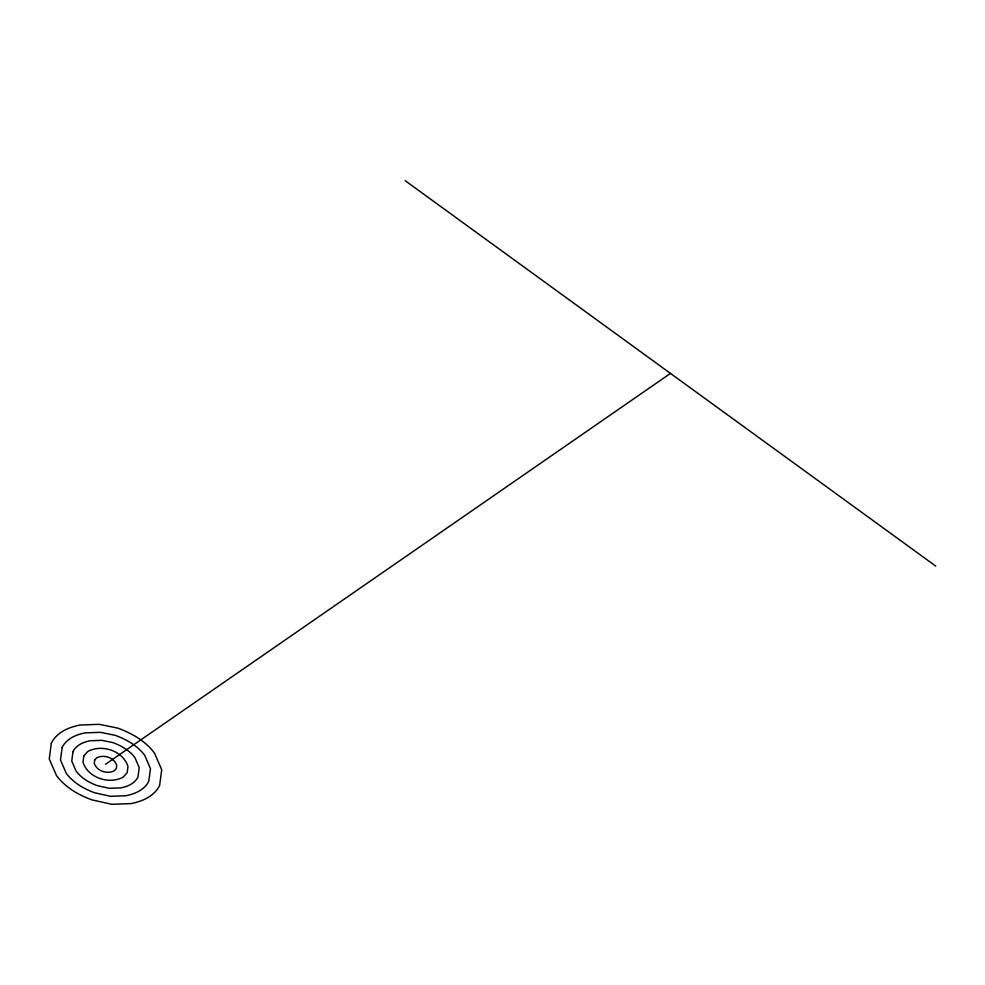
<?xml version="1.0" encoding="UTF-8"?>
<svg xmlns="http://www.w3.org/2000/svg" width="985" height="985" viewBox="0 0 985 985"><rect width="100%" height="100%" fill="white"/><g stroke="black" fill="none" stroke-linecap="round" stroke-linejoin="round"><path stroke-width="1.48" d="M105.481 764.323L670.477 373.401M405.192 180.698L935.75 566.104M51.331 743.269L49.25 758.881L56.391 775.38A112.524 44.51 8.3 0 0 70.169 788.751A71.843 28.417 8.3 0 0 91.728 799.808L111.773 804.302L131.017 803.612A71.843 28.417 8.3 0 0 149.695 796.434A112.524 44.51 8.3 0 0 159.632 785.365L161.712 769.753L154.571 753.254A112.524 44.51 8.3 0 0 140.793 739.883A76.288 30.178 8.3 0 0 117.904 728.137L99.189 724.332L79.957 725.022A71.843 28.417 8.3 0 0 61.267 732.2A112.524 44.51 8.3 0 0 51.331 743.269M62.166 747.48L60.491 759.964L66.204 773.176A90.017 35.608 8.3 0 0 77.236 783.863A57.475 22.741 8.3 0 0 94.474 792.716L110.517 796.311L125.908 795.745A57.475 22.741 8.3 0 0 140.855 790.007A90.017 35.608 8.3 0 0 148.797 781.154L150.471 768.669L144.758 755.458A90.017 35.608 8.3 0 0 133.726 744.771A61.033 24.145 8.3 0 0 115.43 735.376L100.445 732.323L85.055 732.889A57.475 22.741 8.3 0 0 70.107 738.627A90.017 35.608 8.3 0 0 62.166 747.48M72.989 751.69L71.745 761.06L76.03 770.959A67.509 26.706 8.3 0 0 84.291 778.975A43.106 17.053 8.3 0 0 97.232 785.611L109.261 788.308L120.798 787.889A43.106 17.053 8.3 0 0 132.015 783.592A67.509 26.706 8.3 0 0 137.974 776.943L139.217 767.574L134.945 757.674A67.509 26.706 8.3 0 0 126.671 749.659A45.778 18.099 8.3 0 0 112.943 742.616L101.701 740.326L90.164 740.745A43.106 17.053 8.3 0 0 78.96 745.042A67.509 26.706 8.3 0 0 72.989 751.69M83.823 755.901L82.986 762.144C87.862 777.854 109.101 784.75 123.162 777.165L127.139 772.732L127.976 766.49C123.1 750.755 101.898 743.835 87.8 751.469L83.823 755.901M94.658 760.112L94.24 763.227C96.665 771.083 107.291 774.53 114.322 770.738L116.316 768.522L116.735 765.407C114.297 757.539 103.684 754.079 96.641 757.896L94.658 760.112"/></g></svg>
